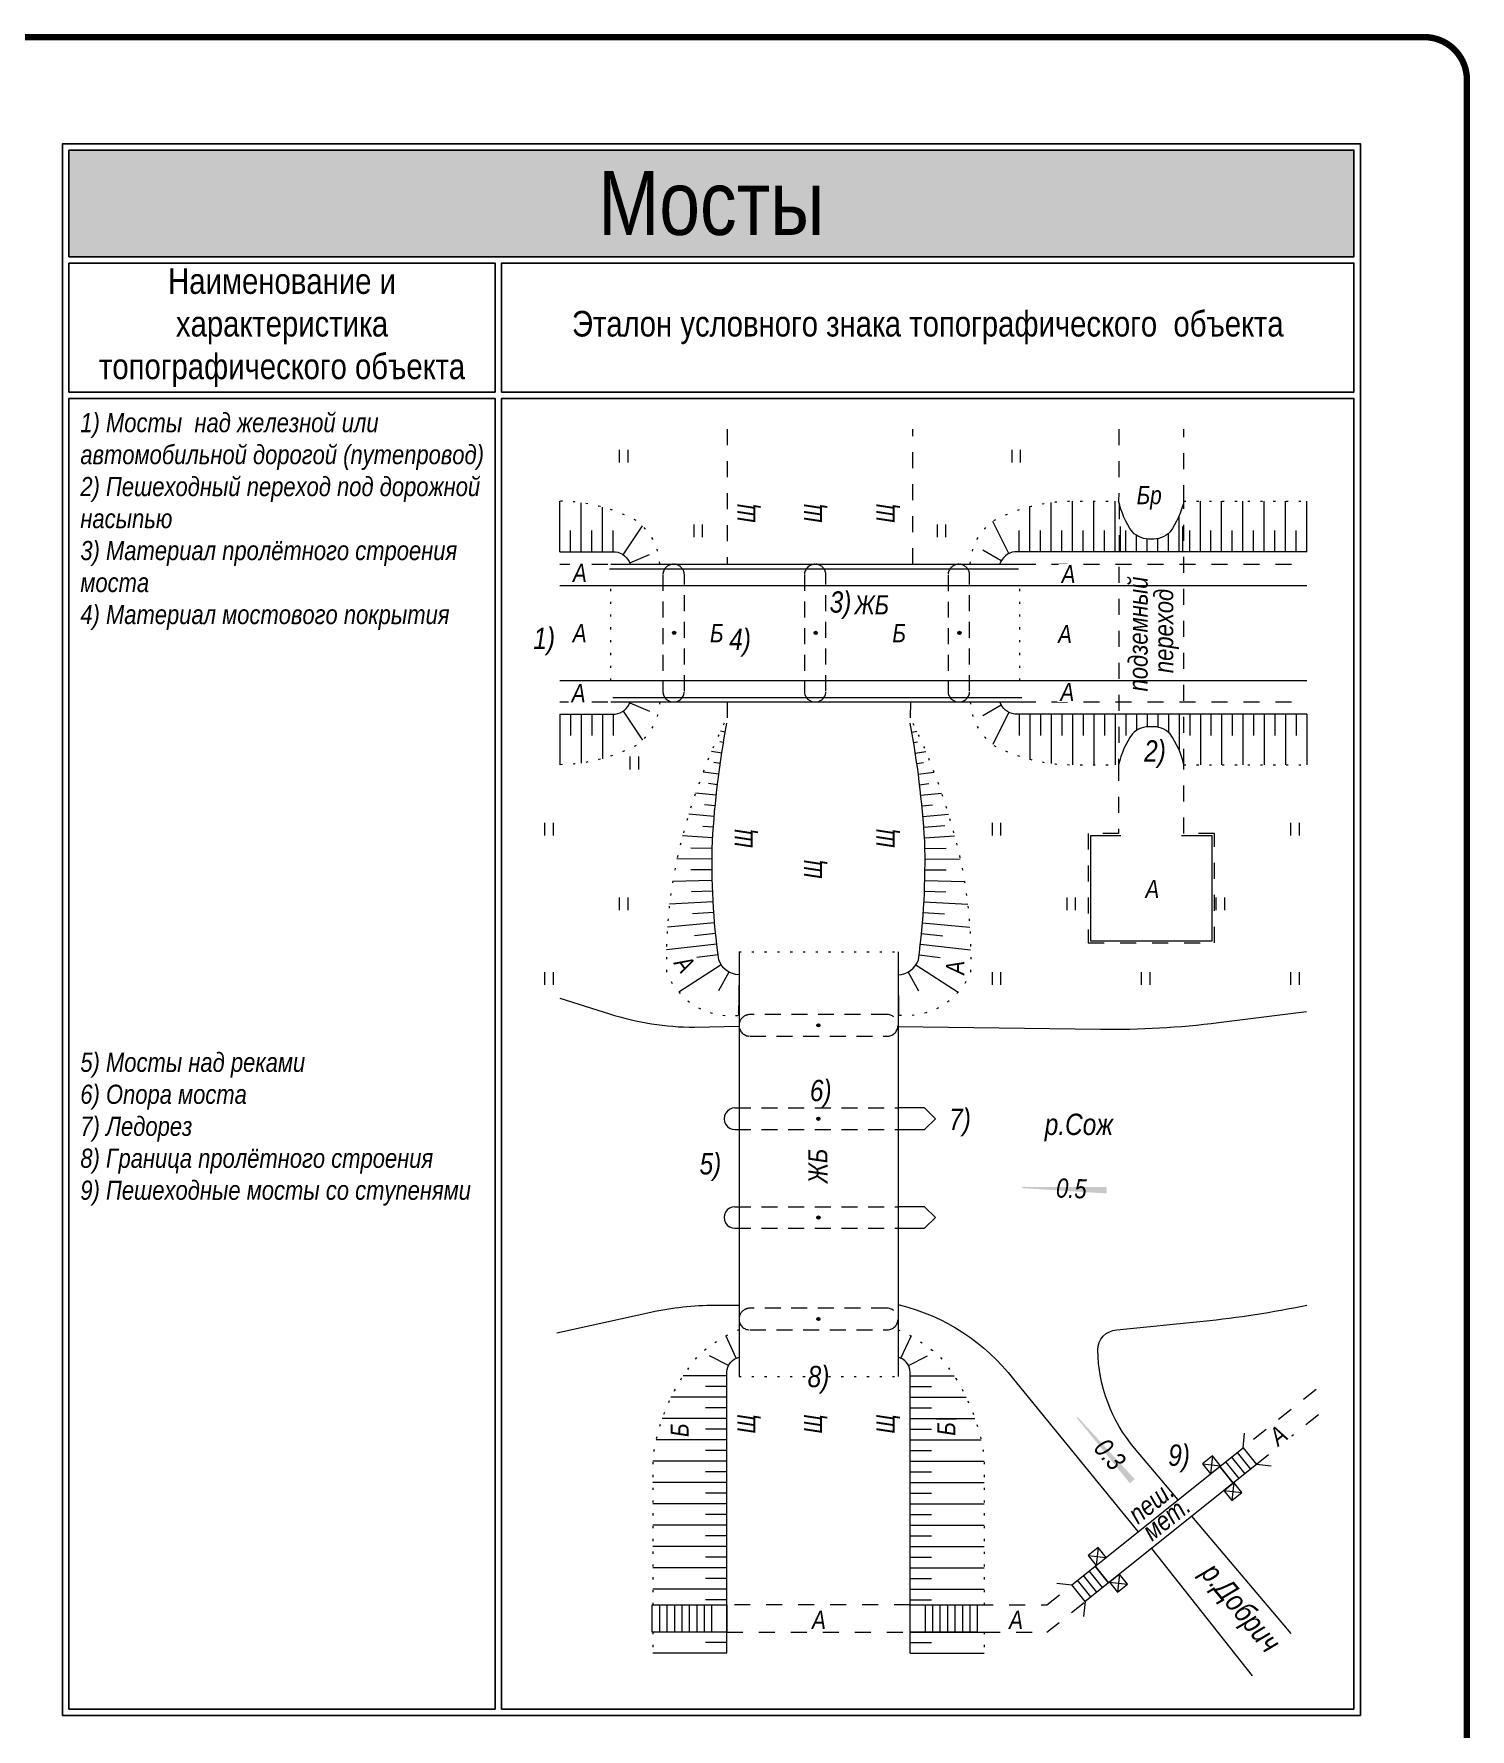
# Model space of a CAD drawing. Header units: metres. Extents: x -393 to 694, y -10 to 691.
# Drawn here: x 458.9 to 526.2, y 611.8 to 691.3 of the extents above; entities that cross this region are included whole.
import ezdxf
from ezdxf.enums import TextEntityAlignment as Align

# ---------------------------------------------------------------- set-up
doc = ezdxf.new("R2010")
doc.units = ezdxf.units.M
for name, pattern in [('СП-0.2х1.0', [1.2, 0.2, -1]), ('СП-1.5х1.0', [2.5, 1.5, -1]), ('СП-1.5х1.5', [3, 1.5, -1.5]), ('СП_Граница маскировки', [3, 0, -3])]:
    doc.linetypes.add(name, pattern=pattern)
for name, color, linetype, lineweight in [('14 Железные дороги', 7, 'Continuous', 15), ('15 Дорожная сеть', 7, 'Continuous', 20), ('18 Растительность и грунты', 7, 'Continuous', 20), ('19 Ограждения', 7, 'Continuous', 20)]:
    doc.layers.add(name, color=color, linetype=linetype, lineweight=lineweight)
doc.layers.add('16 Гидрография', color=7, linetype='Continuous', lineweight=20, true_color=0x52a500)
doc.layers.add('17 Рельеф', color=7, linetype='Continuous', lineweight=15, true_color=0xa55200)
doc.styles.add('СП_Д', font='ARIALNI.TTF')
doc.styles.add('СП_Р', font='ARIALN.TTF')
doc.linetypes.add('СП_11.3.2', pattern='A,1.1,[133,ltypeshp.shx,S=0.4,R=0,X=0,Y=0],-0.1,[133,ltypeshp.shx,S=0.3,R=0,X=0,Y=0],-0.1,[133,ltypeshp.shx,S=0.2,R=0,X=0,Y=0],-0.1,[133,ltypeshp.shx,S=0.1,R=0,X=0,Y=0],-0.5,3.1', length=5)

# ---------------------------------------------------------------- blocks, each defined once
blk = doc.blocks.new('*U713')
at = {"color": 0, "linetype": 'Continuous', "lineweight": -2}
blk.add_lwpolyline([(-0.27, -8.04, 0, 0.8, 0), (-0.22, -6.64, 0.2, 0.6, 0), (0, 0, 0, 0, 0)], format="xyseb", dxfattribs=at)
at = {"color": 0, "linetype": 'Continuous', "lineweight": -2, "style": 'СП_Д'}
blk.add_attdef('V_001', (0.66, -4.66), '', height=1.8, rotation=88.0607, dxfattribs=at)
blk = doc.blocks.new('СП_3.30.2.2')
at = {"color": 0, "linetype": 'СП_Граница маскировки', "lineweight": 0, "ltscale": 10}
blk.add_wipeout([(-0.6, -0.6), (0.6, -0.6), (0.6, 0.6), (-0.6, 0.6)], dxfattribs=at)
at = {"color": 0, "linetype": 'Continuous', "lineweight": -2}
for points in [[(-0.6, 0.6), (0.6, -0.6)], [(0.6, 0.6), (-0.6, -0.6)]]:
    blk.add_lwpolyline(points, dxfattribs=at)
blk.add_lwpolyline([(-0.6, -0.6), (0.6, -0.6), (0.6, 0.6), (-0.6, 0.6)], close=True, dxfattribs=at)
blk = doc.blocks.new('*U804')
at = {"color": 0, "linetype": 'Continuous', "lineweight": 15, "insert": (0, 0.85), "char_height": 1.7, "attachment_point": 5, "line_spacing_factor": 0.7, "style": 'СП_Д', "bg_fill": 3, "box_fill_scale": 1.05, "bg_fill_color": 256, "bg_fill_transparency": 0}
blk.add_mtext('Б', dxfattribs=at)
blk = doc.blocks.new('*U301')
at = {"color": 0, "lineweight": -2}
for p, q in [((0, 2), (0, 0)), ((0.7, 2), (0.7, 0)), ((1.4, 2), (1.4, 0)), ((2.1, 2), (2.1, 0))]:
    blk.add_line(p, q, dxfattribs=at)
blk.add_lwpolyline([(2.8, 2), (2.8, 0), (0, 0), (0, 2), (2.8, 2)], dxfattribs=at)
blk = doc.blocks.new('СП_6.3.2')
at = {"color": 0, "linetype": 'Continuous', "lineweight": 15, "insert": (0, 0.85), "char_height": 1.7, "attachment_point": 5, "line_spacing_factor": 0.7, "style": 'СП_Д', "bg_fill": 3, "box_fill_scale": 1.05, "bg_fill_color": 256, "bg_fill_transparency": 0}
blk.add_mtext('А', dxfattribs=at)
blk = doc.blocks.new('*U806')
at = {"color": 0, "linetype": 'Continuous', "lineweight": 15, "insert": (0, 0.85), "char_height": 1.7, "attachment_point": 5, "line_spacing_factor": 0.7, "style": 'СП_Д', "bg_fill": 3, "box_fill_scale": 1.05, "bg_fill_color": 256, "bg_fill_transparency": 0}
blk.add_mtext('Щ', dxfattribs=at)
blk = doc.blocks.new('СП_10.26.1')
at = {"color": 0, "linetype": 'ByBlock', "lineweight": -2}
for p, q in [((-0.4, -0.6), (-0.4, 0.6)), ((0.4, -0.6), (0.4, 0.6))]:
    blk.add_line(p, q, dxfattribs=at)
blk = doc.blocks.new('*U302')
at = {"color": 0, "lineweight": -2}
for p, q in [((1.4, 2.56), (1.4, 0)), ((2.1, 2.56), (2.1, 0)), ((2.8, 2.56), (2.8, 0)), ((3.5, 2.56), (3.5, 0)), ((4.2, 2.56), (4.2, 0)), ((4.9, 2.56), (4.9, 0)), ((5.6, 2.56), (5.6, 0))]:
    blk.add_line(p, q, dxfattribs=at)
blk.add_lwpolyline([(6.3, 2.56), (6.3, 0), (0, 0), (0, 2.56), (6.3, 2.56)], dxfattribs=at)
blk = doc.blocks.new('*U279')
at = {"color": 0, "lineweight": -2}
for p, q in [((1.4, 2.56), (1.4, 0)), ((2.1, 2.56), (2.1, 0)), ((2.8, 2.56), (2.8, 0)), ((3.5, 2.56), (3.5, 0)), ((4.2, 2.56), (4.2, 0)), ((4.9, 2.56), (4.9, 0)), ((5.6, 2.56), (5.6, 0)), ((6.3, 2.56), (6.3, 0))]:
    blk.add_line(p, q, dxfattribs=at)
blk.add_lwpolyline([(7, 2.56), (7, 0), (0, 0), (0, 2.56), (7, 2.56)], dxfattribs=at)
blk = doc.blocks.new('СП_Точка')
at = {"linetype": 'Continuous', "lineweight": -2}
h = blk.add_hatch(color=0, dxfattribs=at)
h.dxf.hatch_style = 1
h.paths.add_polyline_path([(-0.15, 0, 1), (0.15, 0, 1)])
at = {"color": 0, "linetype": 'Continuous', "lineweight": 0}
blk.add_circle((0, 0), 0.15, dxfattribs=at)
blk = doc.blocks.new('*U495')
at = {"color": 0, "linetype": 'Continuous', "lineweight": 20}
for points in [[(-2.65, 1.72), (-1.25, 1.56), (14.82, 14.42), (14.97, 15.78)], [(17.47, 12.7), (16.07, 12.86), (0, 0), (-0.16, -1.41)]]:
    blk.add_lwpolyline(points, dxfattribs=at)
at = {"linetype": 'Continuous', "lineweight": 15, "ltscale": 0.5, "style": 'СП_Д'}
for tag, p in [('N', (6.18, 9.33)), ('M', (7.61, 7.82))]:
    blk.add_attdef(tag, text='', height=1.8, rotation=38.6611, dxfattribs=at).set_placement(p, align=Align.MIDDLE_CENTER)
blk = doc.blocks.new('*U807')
at = {"color": 0, "insert": (0, -0.45), "char_height": 1.7, "attachment_point": 8, "style": 'СП_Д', "bg_fill": 3, "box_fill_scale": 1, "bg_fill_color": 256, "bg_fill_transparency": 0}
blk.add_mtext('Бр', dxfattribs=at)

msp = doc.modelspace()

# ---------------------------------------------------------------- hatches: boundary and pattern name
at = {"ltscale": 0.5, "true_color": 0xc2ddfe}
h = msp.add_hatch(color=254, dxfattribs=at)
h.dxf.hatch_style = 1
h.paths.add_polyline_path([(460.5, 680.886), (520.8, 680.886), (520.8, 685.886), (460.5, 685.886)])

# ---------------------------------------------------------------- linework, layer by layer
at = {"ltscale": 0.5}
for points in [[(460.5, 680.886), (520.8, 680.886), (520.8, 685.886), (460.5, 685.886)], [(460.5, 674.535), (480.5, 674.535), (480.5, 680.586), (460.5, 680.586)], [(480.8, 674.535), (520.8, 674.535), (520.8, 680.586), (480.8, 680.586)], [(460.5, 612.762), (480.5, 612.762), (480.5, 674.235), (460.5, 674.235)], [(480.8, 612.762), (520.8, 612.762), (520.8, 674.235), (480.8, 674.235)]]:
    msp.add_lwpolyline(points, close=True, dxfattribs=at)
at = {"layer": '14 Железные дороги', "linetype": 'СП-1.5х1.5', "ltscale": 0.5}
for points in [[(491.394, 672.789), (491.394, 666.463)], [(500.103, 666.463), (500.103, 672.789)], [(491.394, 660.002), (491.377, 659.009)], [(499.993, 660.002), (499.975, 659.009)]]:
    msp.add_lwpolyline(points, dxfattribs=at)
at = {"layer": '14 Железные дороги', "linetype": 'Continuous', "lineweight": 20, "ltscale": 0.5, "flags": 128}
for points in [[(491.946, 648.281), (491.944, 628.358)], [(499.406, 648.281), (499.406, 628.358)]]:
    msp.add_lwpolyline(points, dxfattribs=at)
at = {"layer": '14 Железные дороги', "linetype": 'СП-0.2х1.0', "ltscale": 0.5, "flags": 128}
for points in [[(491.946, 648.281), (499.406, 648.281)], [(491.944, 628.358), (499.406, 628.358)]]:
    msp.add_lwpolyline(points, dxfattribs=at)
at = {"layer": '14 Железные дороги', "linetype": 'СП-1.5х1.0', "lineweight": 20, "ltscale": 0.5}
for points in [[(498.9, 645.336), (492.452, 645.336, 0.415012), (491.946, 644.83, 0.413878), (492.452, 644.324), (498.915, 644.325, 0.98512), (498.9, 645.336)], [(498.898, 631.561), (492.45, 631.561, 0.415012), (491.944, 631.055, 0.413878), (492.45, 630.549), (498.913, 630.55, 0.98512), (498.898, 631.561)]]:
    msp.add_lwpolyline(points, format="xyb", dxfattribs=at)
at = {"layer": '14 Железные дороги', "linetype": 'СП-1.5х1.0', "lineweight": 20, "ltscale": 0.5, "flags": 128}
for points in [[(491.754, 640.956), (499.406, 640.957)], [(491.754, 639.945), (499.406, 639.945)], [(491.753, 636.323), (499.406, 636.323)], [(491.753, 635.311), (499.406, 635.312)]]:
    msp.add_lwpolyline(points, dxfattribs=at)
at = {"layer": '14 Железные дороги', "ltscale": 0.5}
for points in [[(499.406, 639.945), (500.654, 639.945), (501.16, 640.451), (500.654, 640.956), (499.406, 640.956)], [(499.406, 635.311), (500.654, 635.311), (501.159, 635.817), (500.654, 636.323), (499.406, 636.323)]]:
    msp.add_lwpolyline(points, dxfattribs=at)
at = {"layer": '14 Железные дороги', "lineweight": 20}
for centre in [(491.752, 640.451), (491.751, 635.817)]:
    msp.add_arc(centre, 0.506, 89.80821, 270.19179, dxfattribs=at)
at = {"layer": '15 Дорожная сеть', "linetype": 'СП-1.5х1.5', "lineweight": 20, "ltscale": 0.5}
for points in [[(509.764, 672.789), (509.758, 669.422)], [(512.814, 669.422), (512.814, 672.789)], [(509.779, 669.332), (509.758, 657.056)], [(512.814, 657.056), (512.814, 669.422)], [(483.534, 666.466), (485.921, 666.466)], [(505.114, 666.463), (518.591, 666.463)], [(483.534, 660.003), (485.921, 660.003)], [(505.114, 660), (518.591, 660)], [(509.758, 657.056), (509.758, 653.826), (508.331, 653.826), (508.331, 648.703), (514.25, 648.703), (514.25, 653.826), (512.814, 653.826), (512.814, 657.056)], [(519.019, 627.753), (515.595, 625.014)], [(519.131, 626.562), (516.22, 624.233)], [(503.124, 617.649), (506.394, 617.653), (507.561, 618.586)], [(503.449, 616.367), (506.381, 616.361), (508.186, 617.806)]]:
    msp.add_lwpolyline(points, dxfattribs=at)
at = {"layer": '15 Дорожная сеть', "linetype": 'Continuous', "lineweight": 20, "ltscale": 0.5, "flags": 128}
for points in [[(485.921, 666.463), (505.114, 666.463)], [(485.921, 665.463), (505.114, 665.463)], [(485.921, 661.003), (505.114, 661)], [(485.921, 660.003), (505.114, 660)]]:
    msp.add_lwpolyline(points, dxfattribs=at)
at = {"layer": '15 Дорожная сеть', "linetype": 'СП-1.5х1.0', "lineweight": 20, "ltscale": 0.5}
for points in [[(489.38, 660.508), (489.379, 665.955, 0.414456), (488.874, 666.463, 0.413365), (488.368, 665.956), (488.368, 660.508, 0.413587), (488.874, 660.002, 0.413877)], [(496.024, 660.508), (496.023, 665.955, 0.414456), (495.518, 666.463, 0.413365), (495.012, 665.956), (495.012, 660.508, 0.413587), (495.518, 660.002, 0.413877)], [(502.766, 660.507), (502.766, 665.954, 0.414456), (502.26, 666.462, 0.413365), (501.755, 665.955), (501.755, 660.507, 0.413587), (502.26, 660, 0.413877)]]:
    msp.add_lwpolyline(points, format="xyb", close=True, dxfattribs=at)
at = {"layer": '15 Дорожная сеть', "linetype": 'Continuous', "lineweight": 20, "ltscale": 0.5}
for points in [[(483.534, 665.466), (485.921, 665.466)], [(505.114, 665.463), (518.591, 665.463)], [(483.534, 661.003), (485.921, 661.003)], [(505.114, 661), (518.591, 661)]]:
    msp.add_lwpolyline(points, dxfattribs=at)
at = {"layer": '15 Дорожная сеть', "linetype": 'СП-0.2х1.0', "ltscale": 0.5, "flags": 128}
for points in [[(485.921, 661.003), (485.921, 665.463)], [(505.114, 661.003), (505.114, 665.463)]]:
    msp.add_lwpolyline(points, dxfattribs=at)
at = {"layer": '15 Дорожная сеть', "linetype": 'СП-1.5х1.5', "lineweight": 20, "ltscale": 0.5}
msp.add_lwpolyline([(499.974, 617.649), (491.375, 617.649), (491.375, 616.367), (499.974, 616.367)], close=True, dxfattribs=at)
at = {"layer": '16 Гидрография'}
for points in [[(483.534, 646.108), (485.86, 645.373, 0.0745), (489.853, 644.741), (491.948, 644.786)], [(499.392, 644.777), (508.9, 644.654, 0.033992), (514.442, 644.959), (518.571, 645.488)], [(483.389, 630.415), (487.811, 631.384, -0.05432), (490.814, 631.706), (491.944, 631.709)]]:
    msp.add_lwpolyline(points, format="xyb", dxfattribs=at)
for points in [[(517.852, 616.311), (513.196, 621.814)], [(511.293, 620.291), (516.023, 614.319)]]:
    msp.add_lwpolyline(points, dxfattribs=at)
at = {"layer": '17 Рельеф', "color": 0, "linetype": 'Continuous', "lineweight": 15, "ltscale": 0.5}
for p, q in [((509.825, 668.233), (509.825, 667.043)), ((512.747, 668.233), (512.747, 667.043)), ((491.375, 616.367), (487.9, 616.367)), ((499.974, 616.367), (503.449, 616.367))]:
    msp.add_line(p, q, dxfattribs=at)
at = {"layer": '17 Рельеф', "color": 0, "linetype": 'СП-0.2х1.0', "lineweight": 20, "ltscale": 0.5, "flags": 128}
for points in [[(488.223, 666.477, 0.231004), (487.087, 668.531, 0.116048), (483.534, 669.422)], [(502.795, 666.477, -0.231004), (503.931, 668.531, -0.116048), (507.485, 669.422), (509.758, 669.422)], [(488.223, 660.001, -0.231004), (487.087, 657.947, -0.116048), (483.534, 657.056)], [(502.795, 660.001, 0.231004), (503.931, 657.947, 0.116048), (507.485, 657.056), (509.758, 657.056)], [(491.249, 659.009, 0.048991), (489.27, 653.612, 0.074286), (488.549, 647.309, 0.33512), (491.946, 645.298)], [(500.103, 659.009, -0.048991), (502.082, 653.612, -0.074286), (502.803, 647.309, -0.33512), (499.406, 645.298)]]:
    msp.add_lwpolyline(points, format="xyb", dxfattribs=at)
at = {"layer": '17 Рельеф', "color": 0, "linetype": 'Continuous', "lineweight": 15, "ltscale": 0.5}
for points in [[(483.534, 667.043), (483.534, 669.422)], [(484.534, 667.043), (484.534, 669.345)], [(485.534, 667.043), (485.534, 669.138)], [(505.591, 667.043), (505.591, 669.166)], [(506.591, 667.043), (506.591, 669.359)], [(507.591, 667.043), (507.591, 669.422)], [(508.591, 667.043), (508.591, 669.422)], [(509.591, 667.043), (509.591, 669.422)], [(512.591, 667.043), (512.591, 668.727)], [(513.591, 667.043), (513.591, 669.422)], [(514.591, 667.043), (514.591, 669.422)], [(515.591, 667.043), (515.591, 669.422)], [(516.591, 667.043), (516.591, 669.422)], [(517.591, 667.043), (517.591, 669.422)], [(518.591, 667.043), (518.591, 669.422)], [(484.034, 667.043), (484.034, 668.043)], [(485.034, 667.043), (485.034, 668.043)], [(486.034, 667.043), (486.034, 668.043)], [(486.505, 666.905), (487.413, 668.262)], [(504.605, 666.959), (503.847, 668.469)], [(505.091, 667.043), (505.091, 668.043)], [(506.091, 667.043), (506.091, 668.043)], [(507.091, 667.043), (507.091, 668.043)], [(508.091, 667.043), (508.091, 668.043)], [(509.091, 667.043), (509.091, 668.043)], [(510.091, 667.043), (510.091, 668.043)], [(513.091, 667.043), (513.091, 668.043)], [(514.091, 667.043), (514.091, 668.043)], [(515.091, 667.043), (515.091, 668.043)], [(516.091, 667.043), (516.091, 668.043)], [(517.091, 667.043), (517.091, 668.043)], [(518.091, 667.043), (518.091, 668.043)], [(510.591, 667.043), (510.591, 667.82)], [(511.091, 667.043), (511.091, 667.643)], [(511.591, 667.043), (511.591, 667.66)], [(512.091, 667.043), (512.091, 667.901)], [(486.819, 666.525), (487.74, 666.915)], [(504.247, 666.621), (503.381, 667.122)], [(483.534, 659.434), (483.534, 657.056)], [(484.034, 659.434), (484.034, 658.434)], [(484.534, 659.434), (484.534, 657.133)], [(485.034, 659.434), (485.034, 658.434)], [(485.534, 659.434), (485.534, 657.34)], [(486.034, 659.434), (486.034, 658.434)], [(486.505, 659.573), (487.413, 658.216)], [(486.819, 659.953), (487.74, 659.563)], [(504.247, 659.857), (503.381, 659.356)], [(504.605, 659.519), (503.847, 658.009)], [(505.091, 659.434), (505.091, 658.434)], [(505.591, 659.434), (505.591, 657.312)], [(506.091, 659.434), (506.091, 658.434)], [(506.591, 659.434), (506.591, 657.119)], [(507.091, 659.434), (507.091, 658.434)], [(507.591, 659.434), (507.591, 657.056)], [(508.091, 659.434), (508.091, 658.434)], [(508.591, 659.434), (508.591, 657.056)], [(509.091, 659.434), (509.091, 658.434)], [(509.591, 659.434), (509.591, 657.056)], [(510.091, 659.434), (510.091, 658.434)], [(510.591, 659.434), (510.591, 658.658)], [(511.091, 659.434), (511.091, 658.835)], [(511.591, 659.434), (511.591, 658.818)], [(512.091, 659.434), (512.091, 658.577)], [(512.591, 659.434), (512.591, 657.751)], [(513.091, 659.434), (513.091, 658.434)], [(513.591, 659.434), (513.591, 657.056)], [(514.091, 659.434), (514.091, 658.434)], [(514.591, 659.434), (514.591, 657.056)], [(515.091, 659.434), (515.091, 658.434)], [(515.591, 659.434), (515.591, 657.056)], [(516.091, 659.434), (516.091, 658.434)], [(516.591, 659.434), (516.591, 657.056)], [(517.091, 659.434), (517.091, 658.434)], [(517.591, 659.434), (517.591, 657.056)], [(518.091, 659.434), (518.091, 658.434)], [(518.591, 659.434), (518.591, 657.056)], [(491.301, 658.591), (491.071, 658.632)], [(500.051, 658.591), (500.281, 658.632)], [(491.138, 657.605), (490.648, 657.68)], [(491.216, 658.098), (491.036, 658.128)], [(500.135, 658.098), (500.316, 658.128)], [(500.214, 657.605), (500.703, 657.68)], [(491.064, 657.11), (490.757, 657.154)], [(500.288, 657.11), (500.595, 657.154)], [(490.996, 656.615), (490.259, 656.712)], [(490.934, 656.119), (490.506, 656.17)], [(500.355, 656.615), (501.093, 656.712)], [(500.418, 656.119), (500.846, 656.17)], [(490.877, 655.622), (489.904, 655.728)], [(500.475, 655.622), (501.448, 655.728)], [(490.78, 654.627), (489.583, 654.73)], [(490.826, 655.125), (490.328, 655.173)], [(500.526, 655.125), (501.024, 655.173)], [(500.572, 654.627), (501.768, 654.73)], [(490.705, 653.63), (489.298, 653.72)], [(490.739, 654.128), (490.241, 654.166)], [(500.612, 654.128), (501.609, 654.203)], [(500.647, 653.63), (502.054, 653.72)], [(490.686, 653.13), (489.686, 653.15)], [(500.666, 653.13), (501.665, 653.15)], [(490.68, 652.63), (489.033, 652.639)], [(490.681, 652.13), (489.681, 652.12)], [(500.671, 652.13), (501.671, 652.12)], [(500.672, 652.63), (502.319, 652.639)], [(490.69, 651.63), (488.829, 651.584)], [(500.662, 651.63), (502.522, 651.584)], [(490.729, 650.631), (488.679, 650.519)], [(490.706, 651.13), (489.707, 651.091)], [(500.622, 650.631), (502.673, 650.519)], [(500.646, 651.13), (501.645, 651.091)], [(490.799, 649.633), (488.582, 649.445)], [(490.76, 650.132), (489.763, 650.062)], [(500.553, 649.633), (502.77, 649.445)], [(500.591, 650.132), (501.589, 650.062)], [(490.845, 649.136), (489.85, 649.036)], [(500.507, 649.136), (501.502, 649.036)], [(491.467, 647.334), (490.984, 646.458)], [(499.885, 647.334), (500.368, 646.458)], [(491.945, 647.207), (491.917, 645.295)], [(499.406, 647.207), (499.434, 645.295)], [(491.809, 629.218), (491.335, 630.257)], [(499.54, 629.218), (500.014, 630.257)], [(491.455, 628.879), (490.564, 629.331)], [(499.894, 628.879), (500.786, 629.331)], [(491.375, 628.391), (489.316, 628.391)], [(499.974, 628.391), (502.033, 628.391)], [(491.375, 627.391), (488.751, 627.391)], [(491.375, 627.891), (490.375, 627.891)], [(499.974, 627.891), (500.974, 627.891)], [(499.974, 627.391), (502.599, 627.391)], [(491.375, 626.891), (490.375, 626.891)], [(499.974, 626.891), (500.974, 626.891)], [(491.375, 625.891), (490.375, 625.891)], [(491.375, 624.391), (487.9, 624.391)], [(491.375, 624.891), (490.375, 624.891)], [(499.974, 624.891), (500.974, 624.891)], [(499.974, 624.391), (503.449, 624.391)], [(491.375, 623.891), (490.375, 623.891)], [(499.974, 623.891), (500.974, 623.891)], [(491.375, 623.391), (487.9, 623.391)], [(491.375, 622.891), (490.375, 622.891)], [(499.974, 623.391), (503.449, 623.391)], [(499.974, 622.891), (500.974, 622.891)], [(491.375, 622.391), (487.9, 622.391)], [(491.375, 621.891), (490.375, 621.891)], [(499.974, 622.391), (503.449, 622.391)], [(499.974, 621.891), (500.974, 621.891)], [(491.375, 621.391), (487.9, 621.391)], [(499.974, 621.391), (503.449, 621.391)], [(491.375, 620.391), (487.9, 620.391)], [(491.375, 620.891), (490.375, 620.891)], [(499.974, 620.891), (500.974, 620.891)], [(499.974, 620.391), (503.449, 620.391)], [(491.375, 619.891), (490.375, 619.891)], [(499.974, 619.891), (500.974, 619.891)], [(491.375, 619.391), (487.9, 619.391)], [(491.375, 618.891), (490.375, 618.891)], [(499.974, 619.391), (503.449, 619.391)], [(499.974, 618.891), (500.974, 618.891)], [(491.375, 618.391), (487.9, 618.391)], [(491.375, 617.891), (490.375, 617.891)], [(499.974, 618.391), (503.449, 618.391)], [(499.974, 617.891), (500.974, 617.891)], [(491.375, 615.891), (490.375, 615.891)], [(499.974, 615.891), (500.974, 615.891)], [(491.375, 615.391), (487.9, 615.391)], [(499.974, 615.391), (503.449, 615.391)]]:
    msp.add_lwpolyline(points, dxfattribs=at)
for points in [[(512.814, 669.422, -0.099487), (512.171, 667.973, -0.213216), (511.286, 667.638, -0.213216), (510.401, 667.973, -0.099487), (509.758, 669.422)], [(483.534, 667.043), (486.136, 667.043, -0.282915), (486.838, 666.477)], [(518.591, 667.043), (504.882, 667.043, 0.282915), (504.18, 666.477)], [(483.534, 659.434), (486.136, 659.434, 0.282915), (486.838, 660.001)], [(518.591, 659.434), (504.882, 659.434, -0.282915), (504.18, 660.001)], [(491.945, 647.207, -0.320254), (490.99, 647.91, -0.041683), (490.695, 653.466, -0.031071), (491.377, 659.009)], [(499.406, 647.207, 0.320254), (500.362, 647.91, 0.041683), (500.657, 653.466, 0.031071), (499.975, 659.009)], [(512.814, 657.056, 0.099487), (512.171, 658.505, 0.213216), (511.286, 658.84, 0.213216), (510.401, 658.505, 0.099487), (509.758, 657.056)]]:
    msp.add_lwpolyline(points, format="xyb", dxfattribs=at)
at = {"layer": '17 Рельеф', "color": 0, "linetype": 'СП-0.2х1.0', "lineweight": 20, "ltscale": 0.5, "flags": 128}
for points in [[(512.814, 669.422), (512.814, 669.422), (518.591, 669.422)], [(512.814, 657.056), (512.814, 657.056), (518.591, 657.056)], [(487.9, 616.367), (487.9, 615.391)], [(503.449, 616.367), (503.449, 615.391)]]:
    msp.add_lwpolyline(points, dxfattribs=at)
at = {"layer": '19 Ограждения', "color": 0, "linetype": 'СП_11.3.2', "ltscale": 0.5, "flags": 128}
for points in [[(485.872, 666.24), (505.065, 666.24)], [(486.016, 660.216), (505.209, 660.213)], [(509.858, 653.726), (508.431, 653.726), (508.431, 648.803), (514.15, 648.803), (514.15, 653.726), (512.714, 653.726)]]:
    msp.add_lwpolyline(points, dxfattribs=at)

# ---------------------------------------------------------------- block references
at = {"layer": '14 Железные дороги', "color": 0, "linetype": 'Continuous', "lineweight": 20, "ltscale": 0.5, "xscale": 0.5, "yscale": 0.5, "zscale": 0.5}
for p in [(495.668, 644.83), (495.668, 640.45), (495.669, 635.817), (495.666, 631.055)]:
    msp.add_blockref('СП_Точка', p, dxfattribs=at)
at = {"layer": '15 Дорожная сеть', "color": 0, "linetype": 'Continuous', "lineweight": 20, "ltscale": 0.5, "xscale": 0.5, "yscale": 0.5, "zscale": 0.5}
for name, p in [('СП_Точка', (488.899, 663.24)), ('СП_Точка', (495.543, 663.239)), ('СП_Точка', (502.286, 663.239)), ('*U302', (499.974, 616.367))]:
    msp.add_blockref(name, p, dxfattribs=at)
at = {"layer": '15 Дорожная сеть', "color": 0, "linetype": 'Continuous', "lineweight": 20, "ltscale": 0.5, "xscale": 0.5, "yscale": 0.5, "zscale": 0.5, "rotation": 180}
msp.add_blockref('*U279', (491.375, 617.649), dxfattribs=at)
at = {"layer": '16 Гидрография', "color": 0, "linetype": 'Continuous', "lineweight": 20, "ltscale": 0.5}
ref = msp.add_blockref('*U713', (509.192, 637.096), dxfattribs=dict(at, xscale=0.5, yscale=0.5, zscale=0.5, rotation=270))
ref.add_attrib('V_001', '0.5', (506.808, 636.758), dxfattribs={"layer": '0', "color": 0, "linetype": 'Continuous', "lineweight": -2, "height": 0.9, "rotation": 358.06068, "style": 'СП_Д'})
ref = msp.add_blockref('*U713', (510.399, 623.449), dxfattribs=dict(at, xscale=0.4999999999999999, yscale=0.4999999999999999, zscale=0.4999999999999999, rotation=222.7296704401479))
ref.add_attrib('V_001', '0.3', (508.538, 624.965), dxfattribs={"layer": '0', "color": 0, "linetype": 'Continuous', "lineweight": -2, "height": 0.9, "rotation": 310.79035, "style": 'СП_Д'})
at = {"layer": '18 Растительность и грунты', "color": 0, "linetype": 'Continuous', "lineweight": 20, "xscale": 0.5, "yscale": 0.5, "zscale": 0.5}
for p in [(486.537, 671.532), (504.955, 671.532), (490.037, 668.032), (501.455, 668.032), (487.039, 657.137), (483.037, 654.032), (504.037, 654.032), (518.037, 654.032), (486.537, 650.532), (507.537, 650.532), (514.537, 650.532), (483.037, 647.032), (504.037, 647.032), (511.037, 647.032), (518.037, 647.032)]:
    msp.add_blockref('СП_10.26.1', p, dxfattribs=at)

# ---------------------------------------------------------------- texts
at = {"color": 7, "lineweight": 13, "attachment_point": 5, "style": 'СП_Р'}
for s, insert, char_height, width in [('Мосты', (490.65, 683.386), 3, 60.3), ('Наименование и характеристика топографического объекта', (470.5, 677.561), 1.2, 20), ('Эталон условного знака топографического  объекта ', (500.8, 677.561), 1.2, 40)]:
    msp.add_mtext(s, dxfattribs=dict(at, insert=insert, char_height=char_height, width=width))
at = {"color": 7, "ltscale": 0.5, "insert": (461.035, 673.555), "char_height": 0.9, "width": 19.01215, "attachment_point": 1, "style": 'СП_Д'}
msp.add_mtext('1) Мосты  над железной или автомобильной дорогой (путепровод)\\P2) Пешеходный переход под дорожной насыпью\\P3) Материал пролётного строения моста\\P4) Материал мостового покрытия\\P\\P\\P\\P\\P\\P\\P\\P\\P\\P\\P\\P\\P\\P5) Мосты над реками\\P6) Опора моста\\P7) Ледорез\\P8) Граница пролётного строения\\P9) Пешеходные мосты со ступенями ', dxfattribs=at)
at = {"color": 212, "lineweight": 13, "true_color": 0xe000e0, "char_height": 1, "attachment_point": 7, "style": 'СП_Д'}
for s, insert in [('1)', (482.292, 662.188)), ('2)', (510.955, 656.903)), ('6)', (495.27, 640.973)), ('7)', (501.806, 639.629)), ('5)', (490.092, 637.538)), ('8)', (495.165, 627.559)), ('9)', (512.085, 623.871))]:
    msp.add_mtext(s, dxfattribs=dict(at, insert=insert))
at = {"layer": '15 Дорожная сеть', "linetype": 'Continuous', "ltscale": 0.5, "insert": (511.403, 663.187), "char_height": 0.9, "attachment_point": 5, "rotation": 90, "line_spacing_factor": 0.8, "style": 'СП_Д'}
msp.add_mtext('подземный\\P переход', dxfattribs=at)

# ---------------------------------------------------------------- next in the draw order: block references
at = {"layer": '15 Дорожная сеть', "color": 0, "linetype": 'Continuous', "lineweight": 20, "xscale": 0.5, "yscale": 0.5, "zscale": 0.5, "rotation": 38.66109319006434}
for p in [(514.12, 624.218), (515.119, 622.968), (508.748, 619.921), (509.748, 618.671)]:
    msp.add_blockref('СП_3.30.2.2', p, dxfattribs=at)

# ---------------------------------------------------------------- next in the draw order: linework, layer by layer
at = {"color": 0, "linetype": 'Continuous', "ltscale": 0.5}
msp.add_lwpolyline([(460.2, 612.462), (521.1, 612.462), (521.1, 686.186), (460.2, 686.186)], close=True, dxfattribs=at)

# ---------------------------------------------------------------- next in the draw order: block references
at = {"layer": '15 Дорожная сеть', "color": 0, "linetype": 'Continuous', "lineweight": 20, "ltscale": 2, "xscale": 0.5, "yscale": 0.5, "zscale": 0.5}
for p, rotation in [((515.127, 623.359), 38.66109319009424), ((508.654, 619.461), 218.6610931900942)]:
    msp.add_blockref('*U301', p, dxfattribs=dict(at, rotation=rotation))

# ---------------------------------------------------------------- next in the draw order: block references
at = {"layer": '14 Железные дороги', "color": 0, "linetype": 'Continuous', "lineweight": 20, "ltscale": 0.5, "xscale": 0.4999999999999999, "yscale": 0.4999999999999999, "zscale": 0.4999999999999999, "rotation": 89.99999999999999}
for p in [(492.837, 668.85), (495.961, 668.85), (499.367, 668.85), (492.712, 653.592), (499.367, 653.601), (495.961, 652.149), (492.837, 626.135), (495.961, 626.135), (499.367, 626.135)]:
    msp.add_blockref('*U806', p, dxfattribs=at)
at = {"layer": '15 Дорожная сеть', "color": 0, "linetype": 'Continuous', "lineweight": 20, "ltscale": 0.5, "xscale": 0.4999999999999999, "yscale": 0.4999999999999999, "zscale": 0.4999999999999999}
for name, p in [('СП_6.3.2', (484.476, 665.632)), ('СП_6.3.2', (507.407, 665.574)), ('СП_6.3.2', (484.469, 662.804)), ('*U804', (490.898, 662.801)), ('*U804', (499.456, 662.801)), ('СП_6.3.2', (507.241, 662.76)), ('СП_6.3.2', (484.419, 659.991)), ('СП_6.3.2', (507.351, 660.046)), ('СП_6.3.2', (511.34, 650.802)), ('СП_6.3.2', (495.696, 616.523)), ('СП_6.3.2', (504.945, 616.523))]:
    msp.add_blockref(name, p, dxfattribs=at)
at = {"layer": '15 Дорожная сеть', "color": 0, "linetype": 'Continuous', "lineweight": 20, "ltscale": 0.5, "xscale": 0.4999999999999998, "yscale": 0.4999999999999998, "zscale": 0.4999999999999998, "rotation": 38.66109319000969}
msp.add_blockref('СП_6.3.2', (517.512, 625.267), dxfattribs=at)
at = {"layer": '17 Рельеф', "color": 0, "linetype": 'Continuous', "lineweight": 20, "ltscale": 0.5}
for name, p, xscale, yscale, zscale, rotation in [('СП_6.3.2', (489.059, 647.459), 0.4999999999999997, 0.4999999999999997, 0.4999999999999997, 305.7845592135056), ('СП_6.3.2', (502.511, 647.533), 0.4999999999999999, 0.4999999999999999, 0.4999999999999999, 89.99999999999999), ('*U804', (489.581, 625.84), 0.4999999999999999, 0.4999999999999999, 0.4999999999999999, 90.03685849516917)]:
    msp.add_blockref(name, p, dxfattribs=dict(at, xscale=xscale, yscale=yscale, zscale=zscale, rotation=rotation))

# ---------------------------------------------------------------- next in the draw order: texts
at = {"layer": '14 Железные дороги', "insert": (495.646, 638.23), "char_height": 0.9, "attachment_point": 5, "rotation": 90.43978, "line_spacing_factor": 0.8, "style": 'СП_Д', "bg_fill": 3, "box_fill_scale": 1, "bg_fill_color": 256, "bg_fill_transparency": 0}
msp.add_mtext('{\\C7;ЖБ}', dxfattribs=at)
at = {"layer": '15 Дорожная сеть', "linetype": 'Continuous', "ltscale": 0.5, "insert": (498.172, 664.559), "char_height": 0.9, "attachment_point": 5, "line_spacing_factor": 0.8, "style": 'СП_Д', "bg_fill": 3, "box_fill_scale": 1, "bg_fill_color": 256, "bg_fill_transparency": 0}
msp.add_mtext('{\\C7;ЖБ}', dxfattribs=at)

# ---------------------------------------------------------------- next in the draw order: linework, layer by layer
at = {"layer": '16 Гидрография'}
msp.add_lwpolyline([(512.55, 622.578), (510.507, 624.994, -0.173858), (508.782, 629.606, -0.407867), (509.673, 630.542), (513.727, 630.959, 0.025081), (518.585, 631.706)], format="xyb", dxfattribs=at)
at = {"layer": '17 Рельеф', "color": 0, "linetype": 'Continuous', "lineweight": 15, "ltscale": 0.5}
for points in [[(490.898, 648.638), (488.538, 648.367)], [(490.959, 648.142), (489.967, 648.013)], [(500.393, 648.142), (501.384, 648.013)], [(500.453, 648.638), (502.813, 648.367)], [(491.105, 647.671), (489.125, 646.384)], [(500.247, 647.671), (502.227, 646.384)], [(491.375, 626.391), (488.335, 626.391)], [(491.375, 625.391), (488.048, 625.391)]]:
    msp.add_lwpolyline(points, dxfattribs=at)
at = {"layer": '17 Рельеф', "color": 0, "linetype": 'СП-0.2х1.0', "lineweight": 20, "ltscale": 0.5, "flags": 128}
for points in [[(491.944, 630.557, 0.077262), (490.013, 629.327, 0.143557), (487.9, 624.569), (487.9, 617.649)], [(499.406, 630.557, -0.077262), (501.337, 629.327, -0.143557), (503.449, 624.569), (503.449, 617.649)]]:
    msp.add_lwpolyline(points, format="xyb", dxfattribs=at)
at = {"layer": '17 Рельеф', "color": 0, "linetype": 'Continuous', "lineweight": 15, "ltscale": 0.5}
for points in [[(491.375, 615.391), (491.375, 628.562, -0.339168), (491.944, 629.265)], [(499.974, 615.391), (499.974, 628.562, 0.339168), (499.406, 629.265)]]:
    msp.add_lwpolyline(points, format="xyb", dxfattribs=at)

# ---------------------------------------------------------------- next in the draw order: block references
at = {"layer": '15 Дорожная сеть', "color": 0, "linetype": 'Continuous', "lineweight": 20, "ltscale": 2, "xscale": 0.5, "yscale": 0.5, "zscale": 0.5}
msp.add_blockref('*U495', (508.186, 617.806), dxfattribs=at).add_auto_attribs({'N': 'пеш.', 'M': 'мет.'})

# ---------------------------------------------------------------- next in the draw order: texts
at = {"color": 212, "lineweight": 13, "true_color": 0xe000e0, "char_height": 1, "attachment_point": 7, "style": 'СП_Д'}
for s, insert in [('3)', (496.197, 663.887)), ('4)', (491.483, 662.132))]:
    msp.add_mtext(s, dxfattribs=dict(at, insert=insert))

# ---------------------------------------------------------------- next in the draw order: block references
at = {"layer": '17 Рельеф', "color": 0, "linetype": 'Continuous', "lineweight": 20, "ltscale": 0.5, "xscale": 0.4999999999999999, "yscale": 0.4999999999999999, "zscale": 0.4999999999999999, "rotation": 89.99999999999999}
msp.add_blockref('*U804', (502.098, 625.899), dxfattribs=at)

# ---------------------------------------------------------------- next in the draw order: linework, layer by layer
at = {"color": 252, "linetype": 'Continuous', "lineweight": 15, "ltscale": 0.5, "const_width": 0.3}
msp.add_lwpolyline([(-4.1, 691.186), (524.1, 691.186, -0.414214), (526.1, 689.186), (526.1, 308.502, -0.414214), (524.1, 306.502), (-4.1, 306.502, -0.414214), (-6.1, 308.502), (-6.1, 689.186, -0.414214)], format="xyb", close=True, dxfattribs=at)
at = {"layer": '16 Гидрография'}
msp.add_lwpolyline([(499.406, 631.723), (499.466, 631.723, -0.168865), (504.824, 628.234), (510.659, 621.091), (510.672, 621.075)], format="xyb", dxfattribs=at)
at = {"layer": '17 Рельеф', "color": 0, "linetype": 'Continuous', "lineweight": 15, "ltscale": 0.5}
for points in [[(499.974, 626.391), (503.015, 626.391)], [(499.974, 625.891), (500.974, 625.891)], [(499.974, 625.391), (503.301, 625.391)]]:
    msp.add_lwpolyline(points, dxfattribs=at)

# ---------------------------------------------------------------- next in the draw order: block references
at = {"layer": '15 Дорожная сеть', "color": 0, "linetype": 'Continuous', "lineweight": 20, "ltscale": 0.5, "xscale": 0.4999999999999999, "yscale": 0.4999999999999999, "zscale": 0.4999999999999999}
msp.add_blockref('*U807', (511.19, 669.246), dxfattribs=at)

# ---------------------------------------------------------------- next in the draw order: texts
at = {"layer": '16 Гидрография', "color": 0, "insert": (507.893, 640.039), "char_height": 1, "attachment_point": 5, "style": 'СП_Д', "bg_fill": 3, "box_fill_scale": 1, "bg_fill_color": 256, "bg_fill_transparency": 0}
msp.add_mtext('р.Сож', dxfattribs=at)
at = {"layer": '16 Гидрография', "color": 0, "insert": (515.397, 617.433), "char_height": 1, "attachment_point": 5, "rotation": 309.46225, "style": 'СП_Д', "bg_fill": 3, "box_fill_scale": 1, "bg_fill_color": 256, "bg_fill_transparency": 0}
msp.add_mtext('р.Добрич', dxfattribs=at)

doc.saveas('drawing.dxf')
